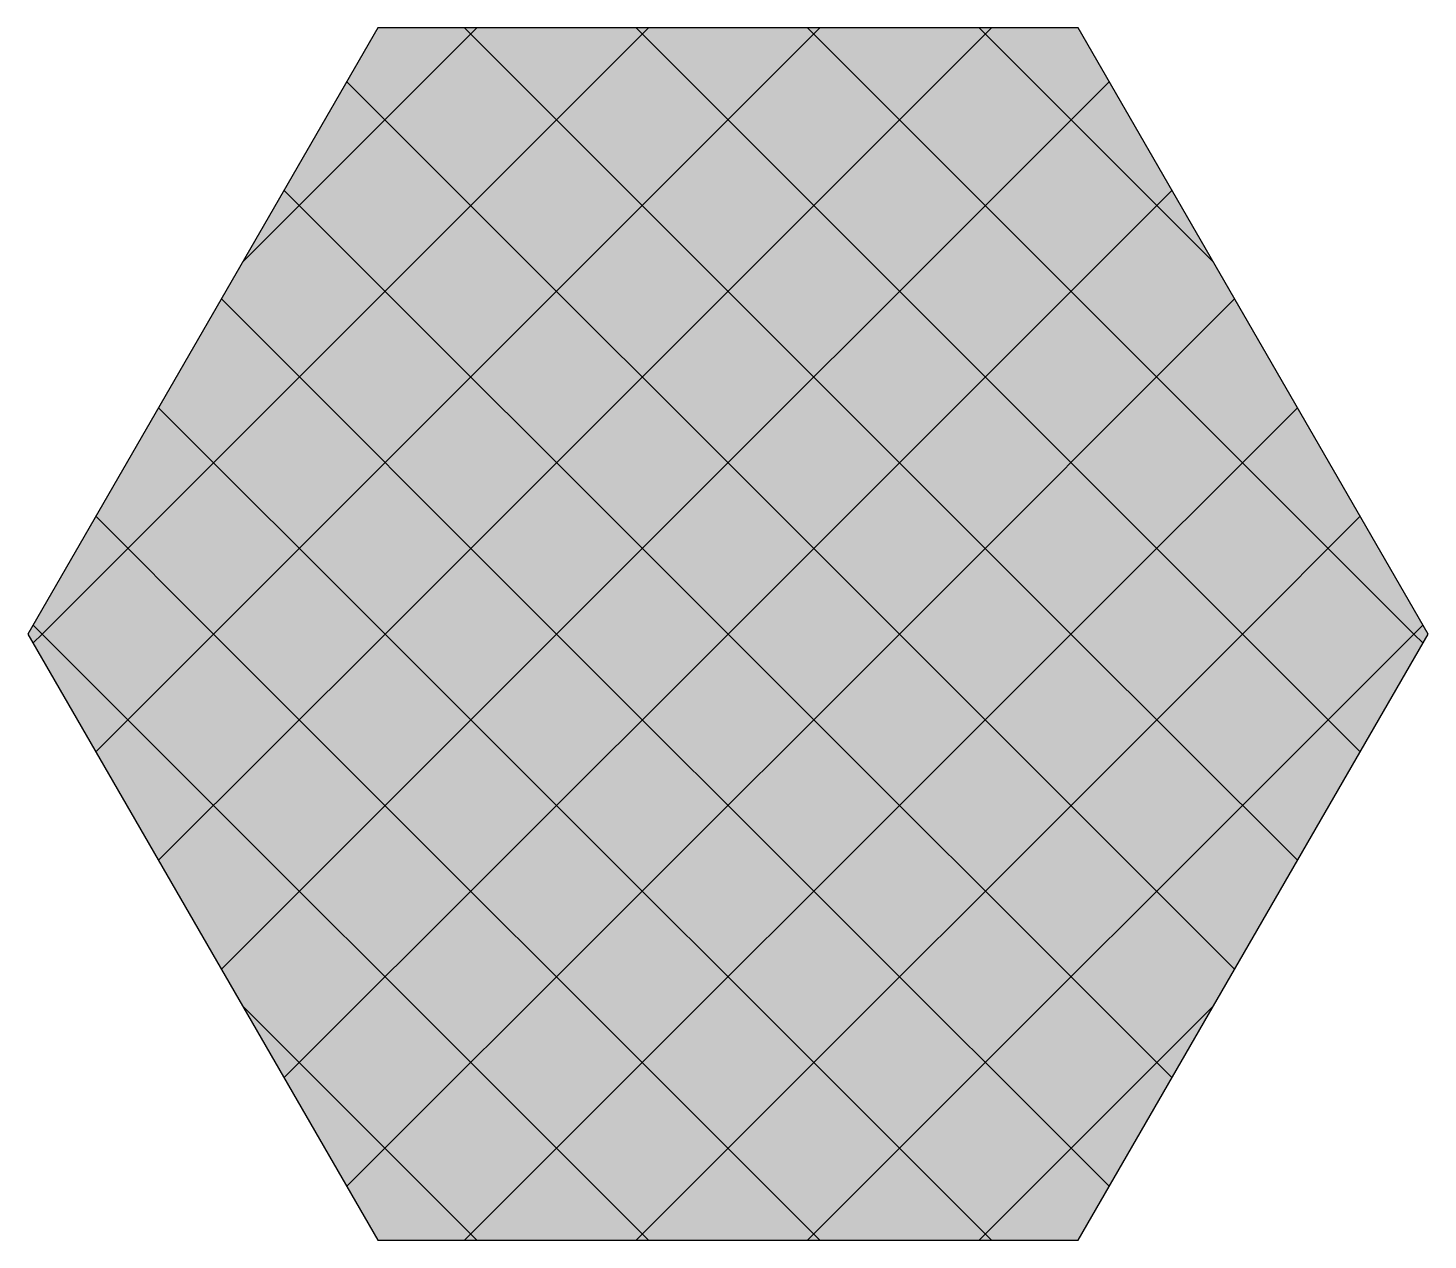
# Model space of a CAD drawing. Header units: feet. Extents: x -0.58 to 0.58, y -0.5 to 0.5.
import ezdxf

# ---------------------------------------------------------------- set-up
doc = ezdxf.new("R2010")
doc.units = ezdxf.units.FT
doc.header["$MEASUREMENT"] = 0

# ---------------------------------------------------------------- blocks, each defined once
blk = doc.blocks.new('*X1')
at = {"color": 0}
for p, q in [((-0.5657, 0), (-0.0657, 0.5)), ((-0.4243, 0), (0.0757, 0.5)), ((-0.4001, 0.307), (-0.2071, 0.5)), ((-0.2828, 0), (0.2172, 0.5)), ((0.2828, 0), (-0.2172, 0.5)), ((0.4243, 0), (-0.0757, 0.5)), ((0.5657, 0), (0.0657, 0.5)), ((0.4001, 0.307), (0.2071, 0.5)), ((0.1414, 0), (-0.3143, 0.4557)), ((-0.1414, 0), (0.3143, 0.4557)), ((0, 0), (-0.366, 0.366)), ((0, 0), (0.366, 0.366)), ((-0.1414, 0), (-0.4178, 0.2764)), ((0.1414, 0), (0.4178, 0.2764)), ((-0.2828, 0), (-0.4696, 0.1867)), ((0.2828, 0), (0.4696, 0.1867)), ((-0.4243, 0), (-0.5213, 0.0971)), ((0.4243, 0), (0.5213, 0.0971)), ((-0.5657, 0), (-0.5731, 0.0074)), ((0.5657, 0), (0.5731, 0.0074)), ((-0.5731, -0.0074), (-0.5657, 0)), ((-0.0657, -0.5), (-0.5657, 0)), ((-0.5213, -0.0971), (-0.4243, 0)), ((-0.4696, -0.1867), (-0.2828, 0)), ((0.0757, -0.5), (-0.4243, 0)), ((-0.4178, -0.2764), (-0.1414, 0)), ((-0.366, -0.366), (0, 0)), ((-0.3143, -0.4557), (0.1414, 0)), ((0.2172, -0.5), (-0.2828, 0)), ((-0.2172, -0.5), (0.2828, 0)), ((0.3143, -0.4557), (-0.1414, 0)), ((-0.0757, -0.5), (0.4243, 0)), ((0.366, -0.366), (0, 0)), ((0.0657, -0.5), (0.5657, 0)), ((0.4178, -0.2764), (0.1414, 0)), ((0.4696, -0.1867), (0.2828, 0)), ((0.5213, -0.0971), (0.4243, 0)), ((0.5731, -0.0074), (0.5657, 0)), ((-0.2071, -0.5), (-0.4001, -0.307)), ((0.2071, -0.5), (0.4001, -0.307))]:
    blk.add_line(p, q, dxfattribs=at)

msp = doc.modelspace()

# ---------------------------------------------------------------- linework, layer by layer
for points in [[(0.2887, 0.5, 1.0001), (-0.2887, 0.5, 1.0001), (0.5774, 0, 1.0001), (-0.5774, 0, 1.0001)], [(-0.5774, 0, 1.0001), (-0.2887, -0.5, 1.0001), (0.5774, 0, 1.0001), (0.2887, -0.5, 1.0001)]]:
    msp.add_solid(points)
at = {"invisible_edges": 8}
for points in [[(0.5774, 0, 1), (0.2887, 0.5, 1), (-0.2887, 0.5, 1), (-0.5774, 0, 1)], [(-0.5774, 0, 1), (-0.2887, -0.5, 1), (0.2887, -0.5, 1), (0.5774, 0, 1)]]:
    msp.add_3dface(points, dxfattribs=at)
at = {"layer": 'Defpoints'}
msp.add_point((0, 0), dxfattribs=at)

# ---------------------------------------------------------------- block references
msp.add_blockref('*X1', (0, 0, 1.0001))

doc.saveas('drawing.dxf')
